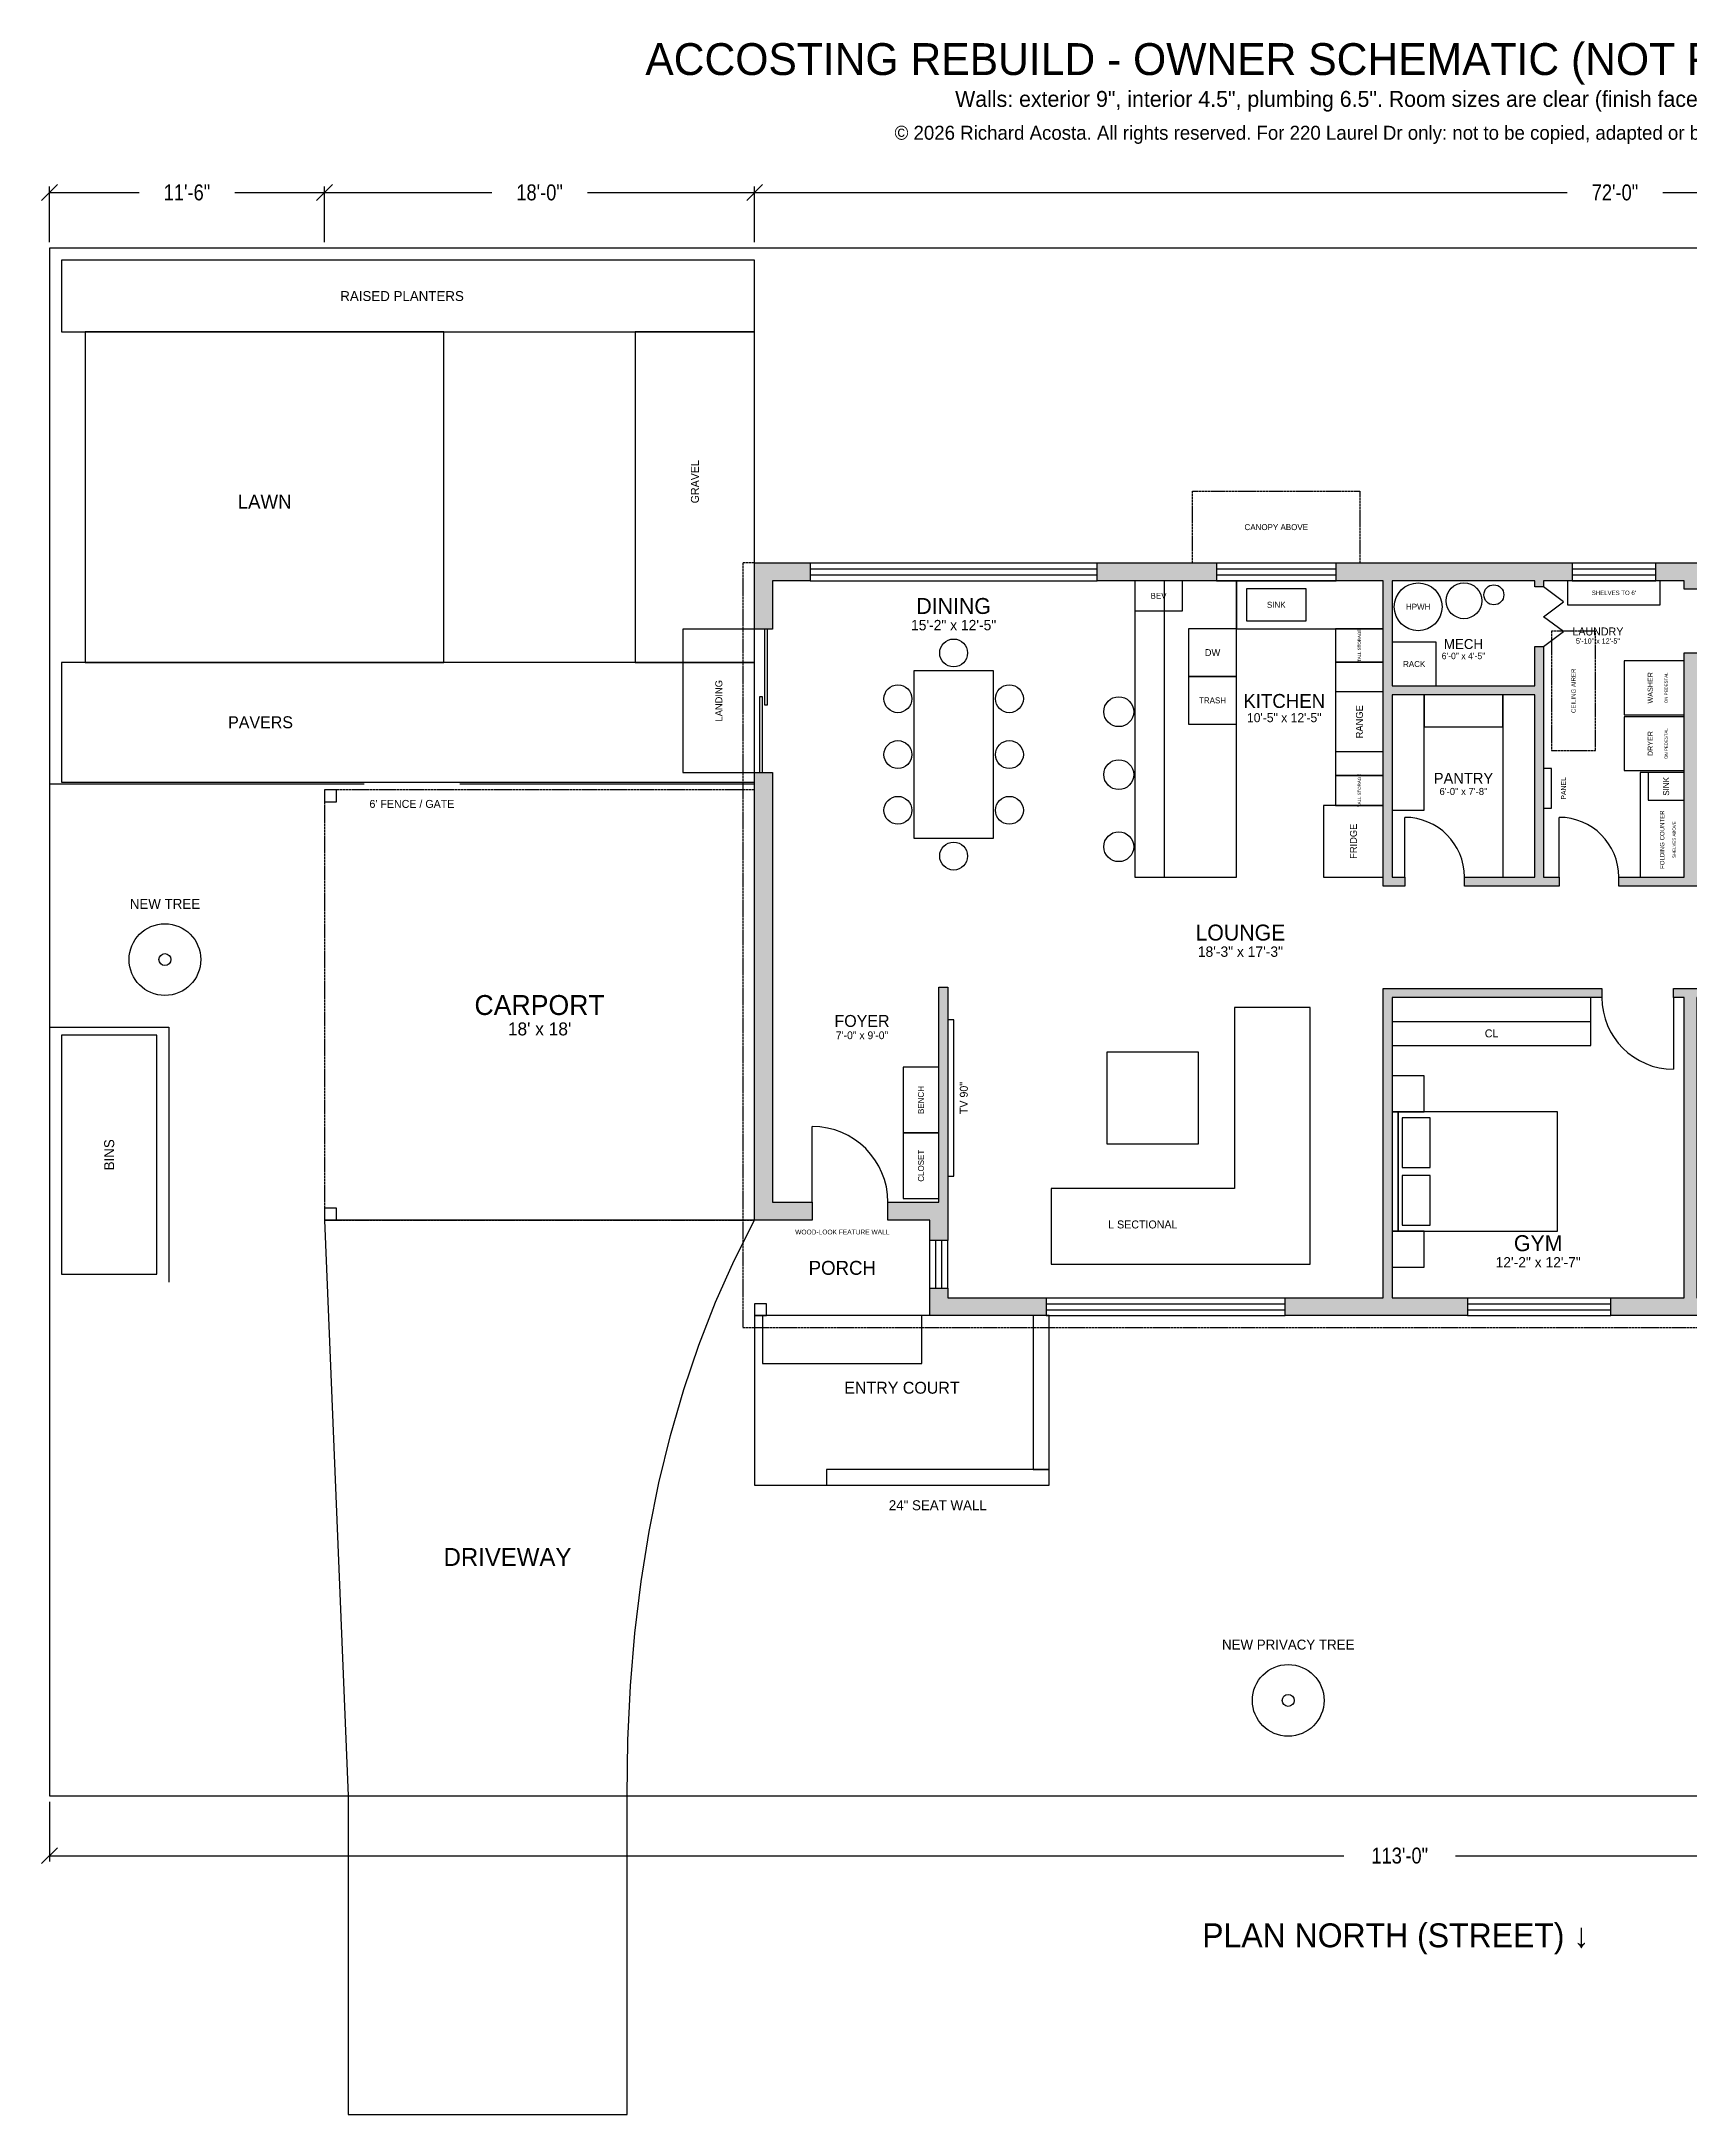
# Model space of a CAD drawing. Header units: inches. Extents: x -2 to 1362, y -160 to 881.
# Drawn here: x -2 to 826, y -160 to 881 of the extents above; entities that cross this region are included whole.
import ezdxf
from ezdxf.enums import TextEntityAlignment as Align

# ---------------------------------------------------------------- set-up
doc = ezdxf.new("R2010")
doc.units = ezdxf.units.IN
doc.linetypes.add('DASHED', pattern=[1.524, 1.27, -0.254])
for name, color, linetype in [('A-ANNO-DIMS', 1, 'Continuous'), ('A-ANNO-TEXT', 7, 'Continuous'), ('A-AREA-IDEN', 7, 'Continuous'), ('A-CANP', 8, 'Continuous'), ('A-CLNG', 8, 'Continuous'), ('A-DOOR', 3, 'Continuous'), ('A-EQPM', 6, 'Continuous'), ('A-FENC', 8, 'Continuous'), ('A-FURN', 9, 'Continuous'), ('A-GLAZ', 4, 'Continuous'), ('A-WALL', 7, 'Continuous'), ('A-WALL-PATT', 8, 'Continuous'), ('C-PROP', 5, 'Continuous'), ('L-PLNT', 3, 'Continuous'), ('L-SITE', 94, 'Continuous')]:
    doc.layers.add(name, color=color, linetype=linetype)
doc.styles.add('OpenSansCondensed-Light', font='OpenSansCondensed-Light.ttf')
doc.dimstyles.new('OWNER', dxfattribs={"dimtxt": 8, "dimasz": 6, "dimexe": 3, "dimexo": 3, "dimgap": 2, "dimtad": 1, "dimtsz": 4, "dimcen": 2.5, "dimazin": 3, "dimtfac": 1, "dimtmove": 0, "dimatfit": 3})

# ---------------------------------------------------------------- blocks, each defined once
blk = doc.blocks.new('_OBLIQUE')
at = {"color": 0, "linetype": 'BYBLOCK'}
blk.add_line((-0.5, -0.5), (0.5, 0.5), dxfattribs=at)
blk = doc.blocks.new('*D1')
for p, q in [((2, 780.25), (2, 808.25)), ((2, 805.25), (47.05, 805.25)), ((95.05, 805.25), (140.1, 805.25)), ((140.1, 780.25), (140.1, 808.25))]:
    blk.add_line(p, q)
at = {"layer": 'Defpoints'}
for p in [(2, 805.25), (2, 777.25), (140.1, 777.25)]:
    blk.add_point(p, dxfattribs=at)
at = {"layer": 'A-ANNO-DIMS', "xscale": 8, "yscale": 8}
for p in [(2, 805.25), (140.1, 805.25)]:
    blk.add_blockref('_OBLIQUE', p, dxfattribs=at)
at = {"layer": 'A-ANNO-DIMS', "insert": (71.05, 805.25), "char_height": 8, "attachment_point": 5, "style": 'OpenSansCondensed-Light'}
blk.add_mtext('11\'-6"', dxfattribs=at)
blk = doc.blocks.new('*D2')
for p, q in [((140.1, 780.25), (140.1, 808.25)), ((140.1, 805.25), (224.1, 805.25)), ((272.1, 805.25), (356.1, 805.25)), ((356.1, 780.25), (356.1, 808.25))]:
    blk.add_line(p, q)
at = {"layer": 'Defpoints'}
for p in [(140.1, 805.25), (140.1, 777.25), (356.1, 777.25)]:
    blk.add_point(p, dxfattribs=at)
at = {"layer": 'A-ANNO-DIMS', "xscale": 8, "yscale": 8}
for p in [(140.1, 805.25), (356.1, 805.25)]:
    blk.add_blockref('_OBLIQUE', p, dxfattribs=at)
at = {"layer": 'A-ANNO-DIMS', "insert": (248.1, 805.25), "char_height": 8, "attachment_point": 5, "style": 'OpenSansCondensed-Light'}
blk.add_mtext('18\'-0"', dxfattribs=at)
blk = doc.blocks.new('*D3')
for p, q in [((356.1, 780.25), (356.1, 808.25)), ((356.1, 805.25), (764.05, 805.25)), ((812.05, 805.25), (1220, 805.25)), ((1220, 780.25), (1220, 808.25))]:
    blk.add_line(p, q)
at = {"layer": 'Defpoints'}
for p in [(356.1, 805.25), (356.1, 777.25), (1220, 777.25)]:
    blk.add_point(p, dxfattribs=at)
at = {"layer": 'A-ANNO-DIMS', "xscale": 8, "yscale": 8}
for p in [(356.1, 805.25), (1220, 805.25)]:
    blk.add_blockref('_OBLIQUE', p, dxfattribs=at)
at = {"layer": 'A-ANNO-DIMS', "insert": (788.05, 805.25), "char_height": 8, "attachment_point": 5, "style": 'OpenSansCondensed-Light'}
blk.add_mtext('72\'-0"', dxfattribs=at)
blk = doc.blocks.new('*D5')
for p, q in [((2, -3), (2, -33)), ((1358, -3), (1358, -33)), ((2, -30), (652, -30)), ((708, -30), (1358, -30))]:
    blk.add_line(p, q)
at = {"layer": 'Defpoints'}
for p in [(2, 0), (1358, 0), (2, -30)]:
    blk.add_point(p, dxfattribs=at)
at = {"layer": 'A-ANNO-DIMS', "xscale": 8, "yscale": 8}
for p in [(2, -30), (1358, -30)]:
    blk.add_blockref('_OBLIQUE', p, dxfattribs=at)
at = {"layer": 'A-ANNO-DIMS', "insert": (680, -30), "char_height": 8, "attachment_point": 5, "style": 'OpenSansCondensed-Light'}
blk.add_mtext('113\'-0"', dxfattribs=at)

msp = doc.modelspace()

# ---------------------------------------------------------------- hatches: boundary and pattern name
at = {"layer": 'A-WALL-PATT'}
for points in [[(356.1, 610.2), (356.1, 619.2), (365.1, 619.2), (384, 619.2), (384, 610.2), (365.1, 610.2), (365.1, 586), (356.1, 586), (356.1, 610.2)], [(588, 619.2), (588, 610.2), (528, 610.2), (528, 619.2), (588, 619.2)], [(766.5, 619.2), (766.5, 610.2), (752.25, 610.2), (752.25, 607.2), (747.75, 607.2), (747.75, 610.2), (676.25, 610.2), (676.25, 557.45), (747.75, 557.45), (747.75, 577.2), (752.25, 577.2), (752.25, 461.45), (760, 461.45), (760, 456.95), (712.5, 456.95), (712.5, 461.45), (747.75, 461.45), (747.75, 552.95), (676.25, 552.95), (676.25, 461.45), (682.5, 461.45), (682.5, 456.95), (671.75, 456.95), (671.75, 457), (671.75, 461.45), (671.75, 610.2), (648, 610.2), (648, 619.2), (766.5, 619.2)], [(890, 619.2), (890, 610.2), (887.75, 610.2), (887.75, 538.2), (1059.75, 538.2), (1059.75, 574), (1064.25, 574), (1064.25, 495), (1059.75, 495), (1059.75, 531.7), (887.75, 531.7), (887.75, 461.45), (1059.75, 461.45), (1059.75, 463), (1064.25, 463), (1064.25, 461.45), (1070, 461.45), (1070, 456.95), (879.75, 456.95), (879.75, 461.45), (881.25, 461.45), (881.25, 566), (829.25, 566), (829.25, 461.45), (849.75, 461.45), (849.75, 456.95), (790, 456.95), (790, 461.45), (822.75, 461.45), (822.75, 574), (829.25, 574), (829.25, 570.5), (881.25, 570.5), (881.25, 610.2), (829.25, 610.2), (829.25, 606), (822.75, 606), (822.75, 610.2), (808.5, 610.2), (808.5, 619.2), (890, 619.2)], [(356.1, 289.2), (356.1, 298.2), (356.1, 514), (365.1, 514), (365.1, 298.2), (385, 298.2), (385, 289.2), (365.1, 289.2), (356.1, 289.2)], [(444.1, 289.2), (423, 289.2), (423, 298.2), (444.1, 298.2), (448.6, 298.2), (448.6, 406.2), (453.1, 406.2), (453.1, 298.2), (453.1, 289.2), (453.1, 279), (444.1, 279), (444.1, 289.2)], [(622.4, 241.2), (622.4, 250.2), (671.75, 250.2), (671.75, 400.95), (671.75, 405.45), (676.25, 405.45), (781.5, 405.45), (781.5, 400.95), (676.25, 400.95), (676.25, 250.2), (714, 250.2), (714, 241.2), (622.4, 241.2)], [(786, 241.2), (786, 250.2), (822.75, 250.2), (822.75, 400.95), (817.5, 400.95), (817.5, 405.45), (822.75, 405.45), (829.25, 405.45), (862, 405.45), (862, 400.95), (829.25, 400.95), (829.25, 250.2), (847.25, 250.2), (847.25, 241.2), (786, 241.2)], [(453.1, 241.2), (444.1, 241.2), (444.1, 250.2), (444.1, 255), (453.1, 255), (453.1, 250.2), (502.4, 250.2), (502.4, 241.2), (453.1, 241.2)]]:
    msp.add_hatch(color=8, dxfattribs=at).paths.add_polyline_path(points)

# ---------------------------------------------------------------- linework, layer by layer
at = {"layer": 'A-CANP', "linetype": 'DASHED'}
for points in [[(576, 619.2), (576, 655.2), (660, 655.2), (660, 619.2)], [(356.1, 619.2), (350.1, 619.2), (350.1, 235.2), (1226, 235.2), (1226, 619.2), (1220, 619.2)]]:
    msp.add_lwpolyline(points, dxfattribs=at)
at = {"layer": 'A-CLNG', "linetype": 'DASHED'}
msp.add_lwpolyline([(756.25, 525), (778.25, 525), (778.25, 585), (756.25, 585)], close=True, dxfattribs=at)
at = {"layer": 'A-DOOR'}
for p, q in [((762.25, 599.7), (752.25, 607.2)), ((752.25, 592.2), (762.25, 599.7)), ((762.25, 584.7), (752.25, 592.2)), ((752.25, 577.2), (762.25, 584.7)), ((682.5, 461.45), (682.5, 491.45)), ((760, 461.45), (760, 491.45)), ((817.5, 400.95), (817.5, 364.95)), ((385, 298.2), (385, 336.2))]:
    msp.add_line(p, q, dxfattribs=at)
for centre, radius, start, end in [((682.5, 461.45), 30, 0, 90), ((760, 461.45), 30, 0, 90), ((817.5, 400.95), 36, 180, 270), ((385, 298.2), 38, 0, 90)]:
    msp.add_arc(centre, radius, start, end, dxfattribs=at)
at = {"layer": 'A-EQPM'}
msp.add_line((561.9, 461.45), (561.9, 610.2), dxfattribs=at)
for points in [[(546.9, 461.45), (598, 461.45), (598, 610.2), (546.9, 610.2)], [(546.9, 595.2), (570.9, 595.2), (570.9, 610.2), (546.9, 610.2)], [(598, 586.2), (671.75, 586.2), (671.75, 610.2), (598, 610.2)], [(603, 590.2), (633, 590.2), (633, 606.2), (603, 606.2)], [(574, 562.2), (598, 562.2), (598, 586.2), (574, 586.2)], [(647.75, 569.45), (671.75, 569.45), (671.75, 586.2), (647.75, 586.2)], [(676.25, 557.45), (698.25, 557.45), (698.25, 579.45), (676.25, 579.45)], [(574, 538.2), (598, 538.2), (598, 562.2), (574, 562.2)], [(647.75, 512.45), (671.75, 512.45), (671.75, 569.45), (647.75, 569.45)], [(792.75, 543), (822.75, 543), (822.75, 570), (792.75, 570)], [(647.75, 524.45), (671.75, 524.45), (671.75, 554.45), (647.75, 554.45)], [(676.25, 495), (692.25, 495), (692.25, 552.95), (676.25, 552.95)], [(692.25, 536.95), (731.75, 536.95), (731.75, 552.95), (692.25, 552.95)], [(731.75, 461.45), (747.75, 461.45), (747.75, 552.95), (731.75, 552.95)], [(792.75, 515), (822.75, 515), (822.75, 542), (792.75, 542)], [(647.75, 497.45), (671.75, 497.45), (671.75, 512.45), (647.75, 512.45)], [(752.25, 496), (756.25, 496), (756.25, 516), (752.25, 516)], [(804.75, 500), (822.75, 500), (822.75, 514), (804.75, 514)], [(641.75, 461.45), (671.75, 461.45), (671.75, 497.45), (641.75, 497.45)]]:
    msp.add_lwpolyline(points, close=True, dxfattribs=at)
for centre, radius in [((689.25, 597.2), 12), ((712.25, 600.2), 9), ((727.25, 603.2), 5)]:
    msp.add_circle(centre, radius, dxfattribs=at)
at = {"layer": 'A-FENC'}
for p, q in [((2, 508.2), (160, 508.2)), ((208, 508.2), (356.1, 508.2)), ((2, 386), (62, 386)), ((62, 386), (62, 258))]:
    msp.add_line(p, q, dxfattribs=at)
at = {"layer": 'A-FURN'}
msp.add_line((676.25, 388.95), (776, 388.95), dxfattribs=at)
for points in [[(764.25, 598.2), (810.75, 598.2), (810.75, 610.2), (764.25, 610.2)], [(436, 481), (476, 481), (476, 565), (436, 565)], [(800.75, 461.45), (822.75, 461.45), (822.75, 514), (800.75, 514)], [(505, 267), (635, 267), (635, 396), (597, 396), (597, 305), (505, 305)], [(676.25, 376.95), (776, 376.95), (776, 400.95), (676.25, 400.95)], [(453.1, 311.25), (456.1, 311.25), (456.1, 389.75), (453.1, 389.75)], [(430.6, 333), (448.6, 333), (448.6, 366), (430.6, 366)], [(533, 327.5), (579, 327.5), (579, 373.5), (533, 373.5)], [(676.25, 343.575), (692.25, 343.575), (692.25, 361.575), (676.25, 361.575)], [(676.25, 283.575), (679.25, 283.575), (679.25, 343.575), (676.25, 343.575)], [(679.25, 283.575), (759.25, 283.575), (759.25, 343.575), (679.25, 343.575)], [(681.25, 315.575), (695.25, 315.575), (695.25, 340.575), (681.25, 340.575)], [(430.6, 300), (448.6, 300), (448.6, 333), (430.6, 333)], [(681.25, 286.575), (695.25, 286.575), (695.25, 311.575), (681.25, 311.575)], [(676.25, 265.575), (692.25, 265.575), (692.25, 283.575), (676.25, 283.575)]]:
    msp.add_lwpolyline(points, close=True, dxfattribs=at)
for centre, radius in [((456, 574), 7), ((428, 551), 7), ((484, 551), 7), ((538.9, 544.5), 7.5), ((428, 523), 7), ((484, 523), 7), ((538.9, 512.9), 7.5), ((428, 495), 7), ((484, 495), 7), ((456, 472), 7), ((538.9, 476.7), 7.5)]:
    msp.add_circle(centre, radius, dxfattribs=at)
at = {"layer": 'A-GLAZ'}
for p, q in [((384, 619.2), (528, 619.2)), ((384, 616.2), (528, 616.2)), ((588, 619.2), (648, 619.2)), ((588, 616.2), (648, 616.2)), ((766.5, 619.2), (808.5, 619.2)), ((766.5, 616.2), (808.5, 616.2)), ((384, 613.2), (528, 613.2)), ((384, 610.2), (528, 610.2)), ((588, 613.2), (648, 613.2)), ((588, 610.2), (648, 610.2)), ((766.5, 613.2), (808.5, 613.2)), ((766.5, 610.2), (808.5, 610.2)), ((444.1, 255), (444.1, 279)), ((447.1, 255), (447.1, 279)), ((450.1, 255), (450.1, 279)), ((453.1, 255), (453.1, 279)), ((502.4, 250.2), (622.4, 250.2)), ((714, 250.2), (786, 250.2)), ((502.4, 247.2), (622.4, 247.2)), ((502.4, 244.2), (622.4, 244.2)), ((502.4, 241.2), (622.4, 241.2)), ((714, 247.2), (786, 247.2)), ((714, 244.2), (786, 244.2)), ((714, 241.2), (786, 241.2))]:
    msp.add_line(p, q, dxfattribs=at)
for points in [[(361.1, 548), (362.6, 548), (362.6, 586), (361.1, 586)], [(358.6, 514), (360.1, 514), (360.1, 552), (358.6, 552)]]:
    msp.add_lwpolyline(points, close=True, dxfattribs=at)
at = {"layer": 'A-WALL'}
for points in [[(356.1, 610.2), (356.1, 619.2), (365.1, 619.2), (384, 619.2), (384, 610.2), (365.1, 610.2), (365.1, 586), (356.1, 586), (356.1, 610.2)], [(588, 619.2), (588, 610.2), (528, 610.2), (528, 619.2), (588, 619.2)], [(766.5, 619.2), (766.5, 610.2), (752.25, 610.2), (752.25, 607.2), (747.75, 607.2), (747.75, 610.2), (676.25, 610.2), (676.25, 557.45), (747.75, 557.45), (747.75, 577.2), (752.25, 577.2), (752.25, 461.45), (760, 461.45), (760, 456.95), (712.5, 456.95), (712.5, 461.45), (747.75, 461.45), (747.75, 552.95), (676.25, 552.95), (676.25, 461.45), (682.5, 461.45), (682.5, 456.95), (671.75, 456.95), (671.75, 457), (671.75, 461.45), (671.75, 610.2), (648, 610.2), (648, 619.2), (766.5, 619.2)], [(356.1, 289.2), (356.1, 298.2), (356.1, 514), (365.1, 514), (365.1, 298.2), (385, 298.2), (385, 289.2), (365.1, 289.2), (356.1, 289.2)], [(140.1, 499.2), (146.1, 499.2), (146.1, 505.2), (140.1, 505.2)], [(444.1, 289.2), (423, 289.2), (423, 298.2), (444.1, 298.2), (448.6, 298.2), (448.6, 406.2), (453.1, 406.2), (453.1, 298.2), (453.1, 289.2), (453.1, 279), (444.1, 279), (444.1, 289.2)], [(622.4, 241.2), (622.4, 250.2), (671.75, 250.2), (671.75, 400.95), (671.75, 405.45), (676.25, 405.45), (781.5, 405.45), (781.5, 400.95), (676.25, 400.95), (676.25, 250.2), (714, 250.2), (714, 241.2), (622.4, 241.2)], [(786, 241.2), (786, 250.2), (822.75, 250.2), (822.75, 400.95), (817.5, 400.95), (817.5, 405.45), (822.75, 405.45), (829.25, 405.45), (862, 405.45), (862, 400.95), (829.25, 400.95), (829.25, 250.2), (847.25, 250.2), (847.25, 241.2), (786, 241.2)], [(140.1, 289.2), (146.1, 289.2), (146.1, 295.2), (140.1, 295.2)], [(453.1, 241.2), (444.1, 241.2), (444.1, 250.2), (444.1, 255), (453.1, 255), (453.1, 250.2), (502.4, 250.2), (502.4, 241.2), (453.1, 241.2)], [(356.1, 241.2), (362.1, 241.2), (362.1, 247.2), (356.1, 247.2)], [(496, 164), (504, 164), (504, 241.2), (496, 241.2)], [(392.1, 156), (504, 156), (504, 164), (392.1, 164)]]:
    msp.add_lwpolyline(points, close=True, dxfattribs=at)
for points in [[(829.25, 606), (822.75, 606), (822.75, 610.2), (808.5, 610.2), (808.5, 619.2), (890, 619.2)], [(849.75, 456.95), (790, 456.95), (790, 461.45), (822.75, 461.45), (822.75, 574), (829.25, 574)]]:
    msp.add_lwpolyline(points, dxfattribs=at)
at = {"layer": 'C-PROP'}
msp.add_lwpolyline([(2, 0), (1358, 0), (1358, 777.25), (2, 777.25)], close=True, dxfattribs=at)
at = {"layer": 'L-PLNT'}
for points in [[(8, 735.25), (356.1, 735.25), (356.1, 771.25), (8, 771.25)], [(20, 569.2), (200.1, 569.2), (200.1, 735.25), (20, 735.25)]]:
    msp.add_lwpolyline(points, close=True, dxfattribs=at)
for centre, radius in [((60, 420), 18), ((60, 420), 3), ((624, 48), 18), ((624, 48), 3)]:
    msp.add_circle(centre, radius, dxfattribs=at)
at = {"layer": 'L-SITE'}
for points in [[(296.1, 569.2), (356.1, 569.2), (356.1, 735.25), (296.1, 735.25)], [(320.1, 514), (356.1, 514), (356.1, 586), (320.1, 586)], [(8, 509.2), (356.1, 509.2), (356.1, 569.2), (8, 569.2)], [(8, 262), (56, 262), (56, 382), (8, 382)], [(152, -160), (292, -160), (292, 0), (292.445, 27.981), (293.781, 55.256), (296.006, 81.825), (299.122, 107.689), (303.128, 132.847), (308.025, 157.3), (313.812, 181.047), (320.489, 204.089), (328.056, 226.425), (336.514, 248.056), (345.862, 268.981), (356.1, 289.2), (140.1, 289.2), (152, 0)], [(356.1, 156), (504, 156), (504, 241.2), (356.1, 241.2)], [(360.1, 217.2), (440.1, 217.2), (440.1, 241.2), (360.1, 241.2)]]:
    msp.add_lwpolyline(points, close=True, dxfattribs=at)
at = {"layer": 'L-SITE', "linetype": 'DASHED'}
msp.add_lwpolyline([(140.1, 289.2), (356.1, 289.2), (356.1, 505.2), (140.1, 505.2)], close=True, dxfattribs=at)

# ---------------------------------------------------------------- texts
at = {"layer": 'A-ANNO-TEXT'}
for s, height, p in [('ACCOSTING REBUILD - OWNER SCHEMATIC (NOT FOR CONSTRUCTION)', 16, (678, 872.25)), ('Walls: exterior 9", interior 4.5", plumbing 6.5". Room sizes are clear (finish face to finish face).', 8, (678, 852.25)), ('© 2026 Richard Acosta. All rights reserved. For 220 Laurel Dr only: not to be copied, adapted or built from anywhere else.', 7, (678, 835.25)), ('RAISED PLANTERS', 5, (179.05, 753.25)), ('LAWN', 7, (110.05, 650)), ('BEV', 3, (558.9, 602.7)), ("SHELVES TO 6'", 2.2, (787.5, 604.2)), ('SINK', 3, (618, 598.2)), ('HPWH', 3, (689.25, 597.2)), ('DW', 3.5, (586, 574.2)), ('RACK', 3, (687.25, 568.45)), ('PAVERS', 6, (108, 539.2)), ('TRASH', 3, (586, 550.2)), ("6' FENCE / GATE", 4, (184, 498.2)), ('NEW TREE', 5, (60, 448)), ('CL', 4, (726.125, 382.95)), ('WOOD-LOOK FEATURE WALL', 2.4, (400.1, 283.2)), ('L SECTIONAL', 4, (551, 287)), ('24" SEAT WALL', 5, (448.05, 146)), ('NEW PRIVACY TREE', 5, (624, 76)), ('PLAN NORTH (STREET) ↓', 12, (678, -70))]:
    msp.add_text(s, height=height, dxfattribs=at).set_placement(p, align=Align.MIDDLE_CENTER)
for s, height, p in [('GRAVEL', 4, (326.1, 660)), ('TALL STORAGE', 1.6, (659.75, 577.825)), ('WASHER', 2.6, (805.75, 556.5)), ('ON PEDESTAL', 1.6, (813.75, 556.5)), ('LANDING', 3.5, (338.1, 550)), ('RANGE', 3.5, (659.75, 539.45)), ('DRYER', 2.6, (805.75, 528.5)), ('ON PEDESTAL', 1.6, (813.75, 528.5)), ('TALL STORAGE', 1.6, (659.75, 504.95)), ('PANEL', 2.5, (762.25, 506)), ('SINK', 3, (813.75, 507)), ('FOLDING COUNTER', 2.2, (811.75, 480.225)), ('FRIDGE', 3.5, (656.75, 479.45)), ('SHELVES ABOVE', 1.6, (817.75, 480.225)), ('BENCH', 3, (439.6, 349.5)), ('TV 90"', 4, (461.1, 350.5)), ('BINS', 5, (32, 322)), ('CLOSET', 3, (439.6, 316.5))]:
    msp.add_text(s, height=height, rotation=90, dxfattribs=at).set_placement(p, align=Align.MIDDLE_CENTER)
at = {"layer": 'A-AREA-IDEN'}
for s, height, p in [('DINING', 8, (456, 597.6)), ('15\'-2" x 12\'-5"', 5.2, (456, 588)), ('LAUNDRY', 4, (779.5, 584.8)), ('6\'-0" x 4\'-5"', 3.25, (712, 572.5)), ('MECH', 5, (712, 578.5)), ('5\'-10" x 12\'-5"', 2.6, (779.5, 580)), ('KITCHEN', 7, (622, 549.9)), ('10\'-5" x 12\'-5"', 4.55, (622, 541.5)), ('PANTRY', 5.5, (712, 511.05)), ('6\'-0" x 7\'-8"', 3.575, (712, 504.45)), ('LOUNGE', 8, (600, 433.6)), ('18\'-3" x 17\'-3"', 5.2, (600, 424)), ('CARPORT', 10, (248.1, 397.2)), ("18' x 18'", 6.5, (248.1, 385.2)), ('FOYER', 6, (410, 389.2)), ('7\'-0" x 9\'-0"', 3.9, (410, 382)), ('GYM', 8, (749.5, 277.6)), ('PORCH', 7, (400.1, 265.2)), ('12\'-2" x 12\'-7"', 5.2, (749.5, 268)), ('ENTRY COURT', 6, (430.05, 205)), ('DRIVEWAY', 9, (232, 120))]:
    msp.add_text(s, height=height, dxfattribs=at).set_placement(p, align=Align.MIDDLE_CENTER)
at = {"layer": 'A-CANP'}
msp.add_text('CANOPY ABOVE', height=3, dxfattribs=at).set_placement((618, 637.2), align=Align.MIDDLE_CENTER)
at = {"layer": 'A-CLNG'}
msp.add_text('CEILING AIRER', height=2.2, rotation=90, dxfattribs=at).set_placement((767.25, 555), align=Align.MIDDLE_CENTER)

# ---------------------------------------------------------------- dimensions: what is measured, and where the dimension line sits
at = {"layer": 'A-ANNO-DIMS'}
for base, p1, p2, text, picture, middle in [((2, 805.25), (2, 777.25), (140.1, 777.25), '11\'-6"', '*D1', (71.05, 805.25)), ((140.1, 805.25), (140.1, 777.25), (356.1, 777.25), '18\'-0"', '*D2', (248.1, 805.25)), ((356.1, 805.25), (356.1, 777.25), (1220, 777.25), '72\'-0"', '*D3', (788.05, 805.25)), ((2, -30), (2, 0), (1358, 0), '113\'-0"', '*D5', (680, -30))]:
    dim = msp.add_linear_dim(base=base, p1=p1, p2=p2, text=text, dimstyle='OWNER', dxfattribs=at)
    dim.commit()
    dim.dimension.update_dxf_attribs({"geometry": picture, "text_midpoint": middle})

doc.saveas('drawing.dxf')
